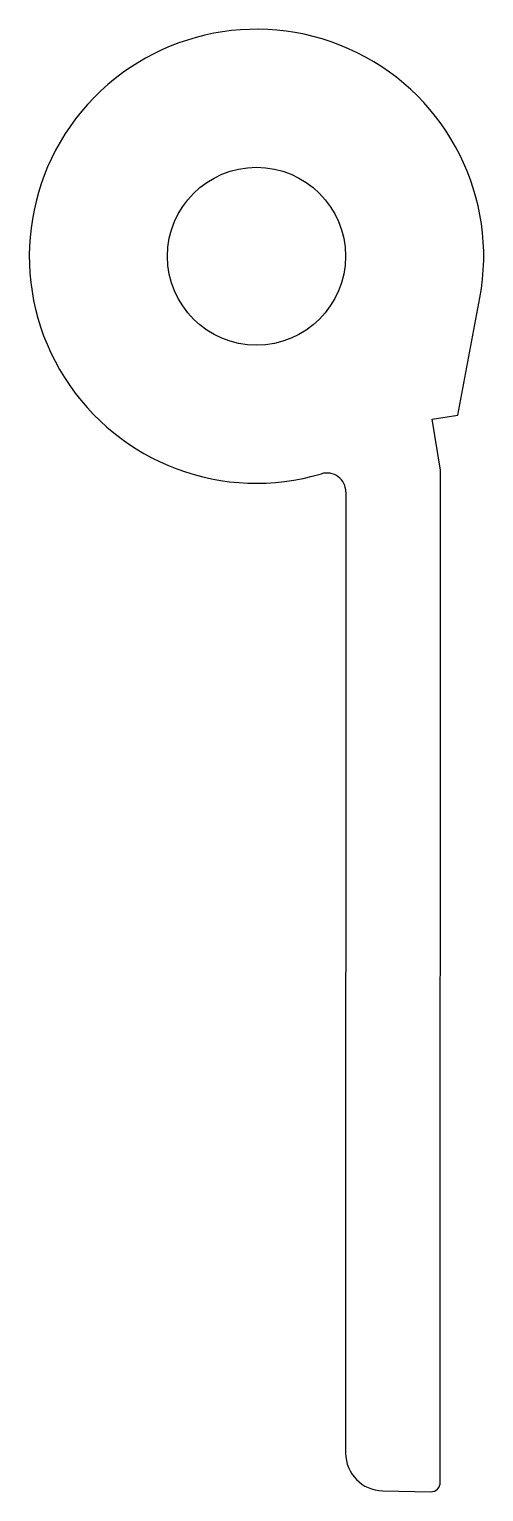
# Model space of a CAD drawing. Extents: x 871.1 to 883.1, y 522.9 to 561.6.
import ezdxf

# ---------------------------------------------------------------- set-up
doc = ezdxf.new("R2010")
doc.units = 0
doc.layers.add('OLCU', color=242, linetype='CONTINUOUS')

msp = doc.modelspace()

# ---------------------------------------------------------------- linework, layer by layer
at = {"layer": 'OLCU'}
for p, q in [((882.456, 551.376), (883.034, 554.469)), ((881.776, 551.265), (882.456, 551.376)), ((881.996, 549.922), (881.776, 551.265)), ((881.99, 523.177), (881.996, 549.922)), ((879.496, 549.344), (879.49, 523.952)), ((880.471, 522.952), (881.735, 522.927))]:
    msp.add_line(p, q, dxfattribs=at)
msp.add_circle((877.138, 555.571), 2.35, dxfattribs=at)
for centre, radius, start, end in [((877.138, 555.571), 5.998, 349.4159, 286.6167), ((878.996, 549.344), 0.5, 359.9863, 106.6167), ((880.49, 523.951), 1, 179.9863, 268.8888), ((881.74, 523.177), 0.25, 268.8888, 359.9863)]:
    msp.add_arc(centre, radius, start, end, dxfattribs=at)

doc.saveas('drawing.dxf')
